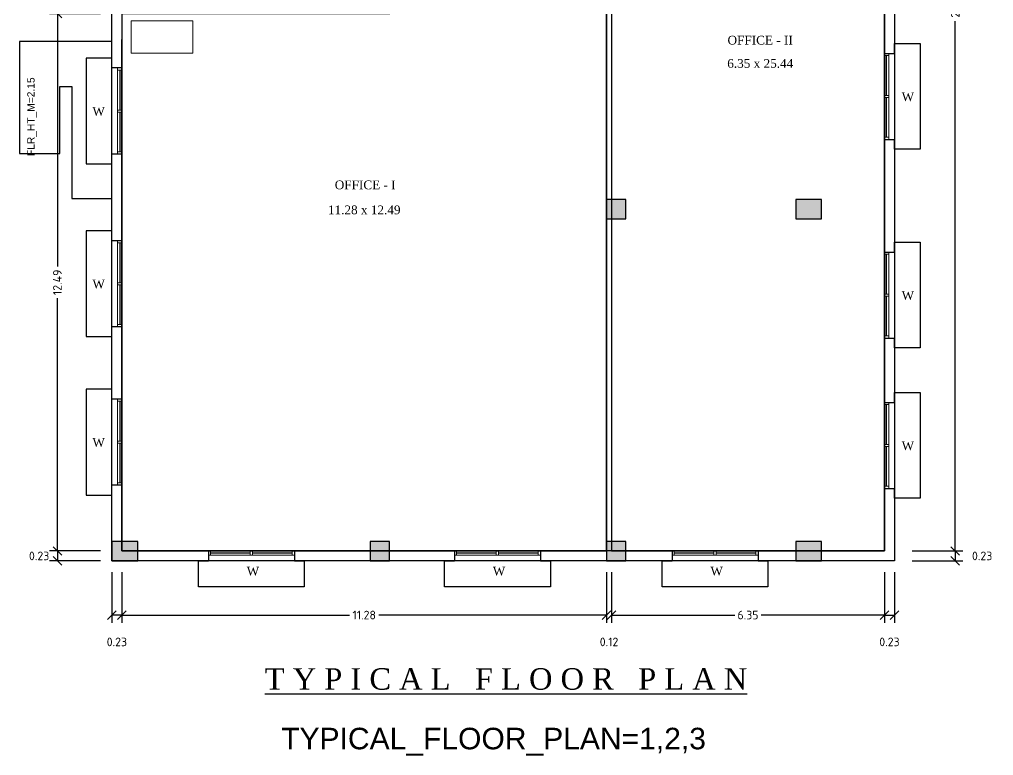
# Model space of a CAD drawing. Header units: metres. Extents: x 33037 to 87500, y -4470 to 25.
# Drawn here: x 87450.9 to 87473.55, y -4461.05 to -4443.94 of the extents above; entities that cross this region are included whole.
import ezdxf

# ---------------------------------------------------------------- set-up
doc = ezdxf.new("R2010")
doc.units = ezdxf.units.M
doc.header["$MEASUREMENT"] = 0
for name, color, linetype in [('BLK_1_FLR_1_BLT_UP_AREA', 18, 'Continuous'), ('BLK_1_FLR_1_CARPET_AREA', 18, 'Continuous'), ('BLK_1_FLR_1_FIRESTAIR_1', 1, 'Continuous'), ('BLK_1_FLR_1_REGULAR_ROOM_1', 117, 'Continuous'), ('BLK_1_FLR_1_REGULAR_ROOM_2', 117, 'Continuous'), ('BLK_1_FLR_4_ROOF_AREA', 54, 'Continuous'), ('INVA-COLUMN', 1, 'Continuous')]:
    doc.layers.add(name, color=color, linetype=linetype)
for name, color, linetype, lineweight in [('BLK_1_FLR_1_DRINKING_WATER', 7, 'Continuous', 5), ('BLK_1_LVL_1_BLDG_FOOT_PRINT', 1, 'Continuous', 5), ('INVA-HATCH', 251, 'Continuous', 5), ('INVA-WINDOW', 153, 'Continuous', 20)]:
    doc.layers.add(name, color=color, linetype=linetype, lineweight=lineweight)
doc.styles.add('ISO Proportional', font='isocpeur.ttf')
doc.styles.add('ROMANS', font='times.ttf')
doc.styles.get("Standard").update_dxf_attribs({"font": 'arial.ttf'})
doc.dimstyles.new('T-roman', dxfattribs={"dimtxt": 0.2, "dimasz": 0.2, "dimexe": 0.18, "dimexo": 0.0625, "dimgap": 0.09, "dimtad": 0, "dimtoh": 1, "dimzin": 0, "dimdsep": 46, "dimtxsty": 'ISO Proportional', "dimblk": 'OBLIQUE', "dimcen": 0.09, "dimclrd": 5, "dimclre": 2, "dimclrt": 7, "dimadec": 0, "dimazin": 0, "dimtfac": 1, "dimtofl": 0, "dimtmove": 2, "dimatfit": 3, "dimldrblk": 'OBLIQUE', "dimfxl": 0, "dimtolj": 1, "dimtzin": 0, "dimarcsym": 0})

# ---------------------------------------------------------------- blocks, each defined once
blk = doc.blocks.new('4 col')
at = {"layer": 'INVA-HATCH', "ltscale": 2}
h = blk.add_hatch(color=253, dxfattribs=at)
h.dxf.hatch_style = 1
h.paths.add_polyline_path([(-5051471, 2224207), (-5051471, 2224807), (-5051921, 2224807), (-5051921, 2224207)])
h.paths.add_polyline_path([(-5044526, 2224207), (-5044526, 2224807), (-5044976, 2224807), (-5044976, 2224207)])
h.paths.add_polyline_path([(-5044526, 2219807), (-5044526, 2220257), (-5044976, 2220257), (-5044976, 2219807)])
h.paths.add_polyline_path([(-5051471, 2219807), (-5051471, 2220257), (-5051921, 2220257), (-5051921, 2219807)])
h.paths.add_polyline_path([(-5035678, 2224207), (-5035678, 2224807), (-5036128, 2224807), (-5036128, 2224207)])
h.paths.add_polyline_path([(-5035678, 2219807), (-5035678, 2220257), (-5036128, 2220257), (-5036128, 2219807)])
h.paths.add_polyline_path([(-5027728, 2224207), (-5027728, 2224807), (-5028178, 2224807), (-5028178, 2224207)])
h.paths.add_polyline_path([(-5027728, 2219807), (-5027728, 2220257), (-5028178, 2220257), (-5028178, 2219807)])
h.paths.add_polyline_path([(-5027728, 2214311), (-5027728, 2214761), (-5028178, 2214761), (-5028178, 2214311)])
h.paths.add_polyline_path([(-5027728, 2208301), (-5027728, 2208901), (-5028178, 2208901), (-5028178, 2208301)])
h.paths.add_polyline_path([(-5051471, 2208901), (-5051471, 2208301), (-5051921, 2208301), (-5051921, 2208901)])
h.paths.add_polyline_path([(-5051471, 2214761), (-5051471, 2214311), (-5051921, 2214311), (-5051921, 2214761)])
at = {"layer": 'INVA-COLUMN'}
for points in [[(-5051471, 2224207), (-5051471, 2224807), (-5051921, 2224807), (-5051921, 2224207)], [(-5044526, 2224207), (-5044526, 2224807), (-5044976, 2224807), (-5044976, 2224207)], [(-5035678, 2224207), (-5035678, 2224807), (-5036128, 2224807), (-5036128, 2224207)], [(-5027728, 2224207), (-5027728, 2224807), (-5028178, 2224807), (-5028178, 2224207)], [(-5051471, 2219807), (-5051471, 2220257), (-5051921, 2220257), (-5051921, 2219807)], [(-5044526, 2219807), (-5044526, 2220257), (-5044976, 2220257), (-5044976, 2219807)], [(-5035678, 2219807), (-5035678, 2220257), (-5036128, 2220257), (-5036128, 2219807)], [(-5027728, 2219807), (-5027728, 2220257), (-5028178, 2220257), (-5028178, 2219807)], [(-5051471, 2214761), (-5051471, 2214311), (-5051921, 2214311), (-5051921, 2214761)], [(-5027728, 2214311), (-5027728, 2214761), (-5028178, 2214761), (-5028178, 2214311)], [(-5051471, 2208901), (-5051471, 2208301), (-5051921, 2208301), (-5051921, 2208901)], [(-5027728, 2208301), (-5027728, 2208901), (-5028178, 2208901), (-5028178, 2208301)]]:
    blk.add_lwpolyline(points, close=True, dxfattribs=at)
blk = doc.blocks.new('WWP')
at = {"layer": 'INVA-WINDOW', "linetype": 'ByBlock', "ltscale": 45}
for p, q in [((-859, -1859), (-859, 141)), ((-819, -836), (-819, 91)), ((-809, -836), (-809, 91)), ((-759, -1859), (-759, 141)), ((-629, -1859), (-629, 141)), ((-819, -836), (-819, -666)), ((-809, -836), (-809, -666)), ((-819, -1809), (-819, -886)), ((-819, -1039), (-819, -886)), ((-809, -1809), (-809, -886)), ((-809, -1039), (-809, -886))]:
    blk.add_line(p, q, dxfattribs=at)
at = {"layer": 'INVA-WINDOW'}
for points in [[(-859, 141), (-759, 141), (-759, 91), (-859, 91)], [(-859, -836), (-759, -836), (-759, -886), (-859, -886)], [(-859, -1809), (-759, -1809), (-759, -1859), (-859, -1859)]]:
    blk.add_lwpolyline(points, dxfattribs=at)
blk = doc.blocks.new('_Oblique')
at = {"color": 0, "linetype": 'ByBlock', "lineweight": -2}
blk.add_line((-0.5, -0.5), (0.5, 0.5), dxfattribs=at)
blk = doc.blocks.new('*D299')
at = {"color": 2, "lineweight": -2}
for p, q in [((87471.019, -4456.789), (87471.019, -4457.969)), ((87471.249, -4456.789), (87471.249, -4457.969))]:
    blk.add_line(p, q, dxfattribs=at)
at = {"color": 5, "lineweight": -2}
blk.add_line((87471.019, -4457.789), (87471.249, -4457.789), dxfattribs=at)
at = {"layer": 'DEFPOINTS', "color": 0}
for p in [(87471.019, -4456.3), (87471.249, -4456.3), (87471.249, -4457.789)]:
    blk.add_point(p, dxfattribs=at)
at = {"color": 5, "lineweight": -2, "xscale": 0.2, "yscale": 0.2, "zscale": 0.2, "rotation": 180}
blk.add_blockref('_Oblique', (87471.019, -4457.789), dxfattribs=at)
at = {"color": 5, "lineweight": -2, "xscale": 0.2, "yscale": 0.2, "zscale": 0.2}
blk.add_blockref('_Oblique', (87471.249, -4457.789), dxfattribs=at)
at = {"color": 7, "insert": (87471.134, -4458.414), "char_height": 0.2, "attachment_point": 5, "style": 'ISO Proportional'}
blk.add_mtext('\\A1;0.23', dxfattribs=at)
blk = doc.blocks.new('*D300')
at = {"color": 2, "lineweight": -2}
for p, q in [((87471.665, -4430.86), (87472.845, -4430.86)), ((87471.665, -4456.3), (87472.845, -4456.3))]:
    blk.add_line(p, q, dxfattribs=at)
at = {"color": 5, "lineweight": -2}
for p, q in [((87472.665, -4430.86), (87472.665, -4443.18)), ((87472.665, -4456.3), (87472.665, -4443.98))]:
    blk.add_line(p, q, dxfattribs=at)
at = {"layer": 'DEFPOINTS', "color": 0}
for p in [(87471.019, -4430.86), (87471.019, -4456.3), (87472.665, -4456.3)]:
    blk.add_point(p, dxfattribs=at)
at = {"color": 5, "lineweight": -2, "xscale": 0.2, "yscale": 0.2, "zscale": 0.2}
for p, rotation in [((87472.665, -4430.86), 90), ((87472.665, -4456.3), 270)]:
    blk.add_blockref('_Oblique', p, dxfattribs=dict(at, rotation=rotation))
at = {"color": 7, "insert": (87472.665, -4443.58), "char_height": 0.2, "attachment_point": 5, "rotation": 90, "style": 'ISO Proportional'}
blk.add_mtext('\\A1;25.44', dxfattribs=at)
blk = doc.blocks.new('*D301')
at = {"color": 2, "lineweight": -2}
for p, q in [((87471.665, -4456.3), (87472.845, -4456.3)), ((87471.665, -4456.53), (87472.845, -4456.53))]:
    blk.add_line(p, q, dxfattribs=at)
at = {"color": 5, "lineweight": -2}
blk.add_line((87472.665, -4456.3), (87472.665, -4456.53), dxfattribs=at)
at = {"layer": 'DEFPOINTS', "color": 0}
for p in [(87471.019, -4456.3), (87471.249, -4456.53), (87472.665, -4456.53)]:
    blk.add_point(p, dxfattribs=at)
at = {"color": 5, "lineweight": -2, "xscale": 0.2, "yscale": 0.2, "zscale": 0.2}
for p, rotation in [((87472.665, -4456.3), 90), ((87472.665, -4456.53), 270)]:
    blk.add_blockref('_Oblique', p, dxfattribs=dict(at, rotation=rotation))
at = {"color": 7, "insert": (87473.29, -4456.415), "char_height": 0.2, "attachment_point": 5, "style": 'ISO Proportional'}
blk.add_mtext('\\A1;0.23', dxfattribs=at)
blk = doc.blocks.new('*D302')
at = {"color": 2, "lineweight": -2}
for p, q in [((87464.67, -4456.789), (87464.67, -4457.969)), ((87471.019, -4456.789), (87471.019, -4457.969))]:
    blk.add_line(p, q, dxfattribs=at)
at = {"color": 5, "lineweight": -2}
for p, q in [((87464.67, -4457.789), (87467.534, -4457.789)), ((87471.019, -4457.789), (87468.154, -4457.789))]:
    blk.add_line(p, q, dxfattribs=at)
at = {"layer": 'DEFPOINTS', "color": 0}
for p in [(87464.67, -4456.08), (87471.019, -4456.3), (87464.67, -4457.789)]:
    blk.add_point(p, dxfattribs=at)
at = {"color": 5, "lineweight": -2, "xscale": 0.2, "yscale": 0.2, "zscale": 0.2, "rotation": 180}
blk.add_blockref('_Oblique', (87464.67, -4457.789), dxfattribs=at)
at = {"color": 5, "lineweight": -2, "xscale": 0.2, "yscale": 0.2, "zscale": 0.2}
blk.add_blockref('_Oblique', (87471.019, -4457.789), dxfattribs=at)
at = {"color": 7, "insert": (87467.844, -4457.789), "char_height": 0.2, "attachment_point": 5, "style": 'ISO Proportional'}
blk.add_mtext('\\A1;6.35', dxfattribs=at)
blk = doc.blocks.new('*D303')
at = {"color": 2, "lineweight": -2}
for p, q in [((87464.555, -4456.789), (87464.555, -4457.969)), ((87464.67, -4456.789), (87464.67, -4457.969))]:
    blk.add_line(p, q, dxfattribs=at)
at = {"color": 5, "lineweight": -2}
for p, q in [((87464.555, -4457.789), (87464.355, -4457.789)), ((87464.67, -4457.789), (87464.87, -4457.789))]:
    blk.add_line(p, q, dxfattribs=at)
at = {"layer": 'DEFPOINTS', "color": 0}
for p in [(87464.555, -4456.08), (87464.67, -4456.08), (87464.555, -4457.789)]:
    blk.add_point(p, dxfattribs=at)
at = {"color": 5, "lineweight": -2, "xscale": 0.2, "yscale": 0.2, "zscale": 0.2}
blk.add_blockref('_Oblique', (87464.555, -4457.789), dxfattribs=at)
at = {"color": 5, "lineweight": -2, "xscale": 0.2, "yscale": 0.2, "zscale": 0.2, "rotation": 180}
blk.add_blockref('_Oblique', (87464.67, -4457.789), dxfattribs=at)
at = {"color": 7, "insert": (87464.612, -4458.414), "char_height": 0.2, "attachment_point": 5, "style": 'ISO Proportional'}
blk.add_mtext('\\A1;0.12', dxfattribs=at)
blk = doc.blocks.new('*D304')
at = {"color": 2, "lineweight": -2}
for p, q in [((87453.279, -4456.789), (87453.279, -4457.969)), ((87464.555, -4456.789), (87464.555, -4457.969))]:
    blk.add_line(p, q, dxfattribs=at)
at = {"color": 5, "lineweight": -2}
for p, q in [((87453.279, -4457.789), (87458.577, -4457.789)), ((87464.555, -4457.789), (87459.257, -4457.789))]:
    blk.add_line(p, q, dxfattribs=at)
at = {"layer": 'DEFPOINTS', "color": 0}
for p in [(87464.555, -4456.08), (87453.279, -4456.3), (87453.279, -4457.789)]:
    blk.add_point(p, dxfattribs=at)
at = {"color": 5, "lineweight": -2, "xscale": 0.2, "yscale": 0.2, "zscale": 0.2, "rotation": 180}
blk.add_blockref('_Oblique', (87453.279, -4457.789), dxfattribs=at)
at = {"color": 5, "lineweight": -2, "xscale": 0.2, "yscale": 0.2, "zscale": 0.2}
blk.add_blockref('_Oblique', (87464.555, -4457.789), dxfattribs=at)
at = {"color": 7, "insert": (87458.917, -4457.789), "char_height": 0.2, "attachment_point": 5, "style": 'ISO Proportional'}
blk.add_mtext('\\A1;11.28', dxfattribs=at)
blk = doc.blocks.new('*D305')
at = {"color": 2, "lineweight": -2}
for p, q in [((87453.049, -4456.789), (87453.049, -4457.969)), ((87453.279, -4456.789), (87453.279, -4457.969))]:
    blk.add_line(p, q, dxfattribs=at)
at = {"color": 5, "lineweight": -2}
blk.add_line((87453.279, -4457.789), (87453.049, -4457.789), dxfattribs=at)
at = {"layer": 'DEFPOINTS', "color": 0}
for p in [(87453.279, -4456.3), (87453.049, -4456.53), (87453.049, -4457.789)]:
    blk.add_point(p, dxfattribs=at)
at = {"color": 5, "lineweight": -2, "xscale": 0.2, "yscale": 0.2, "zscale": 0.2, "rotation": 180}
blk.add_blockref('_Oblique', (87453.049, -4457.789), dxfattribs=at)
at = {"color": 5, "lineweight": -2, "xscale": 0.2, "yscale": 0.2, "zscale": 0.2}
blk.add_blockref('_Oblique', (87453.279, -4457.789), dxfattribs=at)
at = {"color": 7, "insert": (87453.164, -4458.414), "char_height": 0.2, "attachment_point": 5, "style": 'ISO Proportional'}
blk.add_mtext('\\A1;0.23', dxfattribs=at)
blk = doc.blocks.new('*D326')
at = {"color": 2, "lineweight": -2}
for p, q in [((87452.78, -4443.81), (87451.6, -4443.81)), ((87452.78, -4456.3), (87451.6, -4456.3))]:
    blk.add_line(p, q, dxfattribs=at)
at = {"color": 5, "lineweight": -2}
for p, q in [((87451.78, -4443.81), (87451.78, -4449.685)), ((87451.78, -4456.3), (87451.78, -4450.425))]:
    blk.add_line(p, q, dxfattribs=at)
at = {"layer": 'DEFPOINTS', "color": 0}
for p in [(87453.279, -4443.81), (87451.78, -4456.3), (87453.279, -4456.3)]:
    blk.add_point(p, dxfattribs=at)
at = {"color": 5, "lineweight": -2, "xscale": 0.2, "yscale": 0.2, "zscale": 0.2}
for p, rotation in [((87451.78, -4443.81), 90), ((87451.78, -4456.3), 270)]:
    blk.add_blockref('_Oblique', p, dxfattribs=dict(at, rotation=rotation))
at = {"color": 7, "insert": (87451.78, -4450.055), "char_height": 0.2, "attachment_point": 5, "rotation": 90, "style": 'ISO Proportional'}
blk.add_mtext('\\A1;12.49', dxfattribs=at)
blk = doc.blocks.new('*D327')
at = {"color": 2, "lineweight": -2}
for p, q in [((87452.78, -4456.3), (87451.6, -4456.3)), ((87452.78, -4456.53), (87451.6, -4456.53))]:
    blk.add_line(p, q, dxfattribs=at)
at = {"color": 5, "lineweight": -2}
blk.add_line((87451.78, -4456.3), (87451.78, -4456.53), dxfattribs=at)
at = {"layer": 'DEFPOINTS', "color": 0}
for p in [(87453.279, -4456.3), (87451.78, -4456.53), (87453.049, -4456.53)]:
    blk.add_point(p, dxfattribs=at)
at = {"color": 5, "lineweight": -2, "xscale": 0.2, "yscale": 0.2, "zscale": 0.2}
for p, rotation in [((87451.78, -4456.3), 90), ((87451.78, -4456.53), 270)]:
    blk.add_blockref('_Oblique', p, dxfattribs=dict(at, rotation=rotation))
at = {"color": 7, "insert": (87451.355, -4456.415), "char_height": 0.2, "attachment_point": 5, "style": 'ISO Proportional'}
blk.add_mtext('\\A1;0.23', dxfattribs=at)

msp = doc.modelspace()

# ---------------------------------------------------------------- linework, layer by layer
at = {"color": 0}
for p, q in [((87471.24897, -4430.6303), (87471.24897, -4456.53026)), ((87471.01897, -4430.8603), (87471.01897, -4456.30026)), ((87464.66966, -4432.2453), (87464.66966, -4456.30026)), ((87464.55466, -4432.4753), (87464.55466, -4456.30026)), ((87453.04902, -4444.41007), (87453.04902, -4443.81007)), ((87453.27902, -4443.81007), (87453.27902, -4444.41007)), ((87453.04902, -4456.30026), (87453.04902, -4444.41007)), ((87453.27902, -4456.30026), (87453.27902, -4444.41007)), ((87471.01897, -4444.73298), (87471.24899, -4444.73298)), ((87453.27904, -4445.07196), (87453.04902, -4445.07196)), ((87471.01899, -4446.73298), (87471.24899, -4446.73298)), ((87453.27902, -4447.07196), (87453.04902, -4447.07196)), ((87453.27904, -4449.08648), (87453.04902, -4449.08648)), ((87471.01897, -4449.35033), (87471.24899, -4449.35033)), ((87453.27902, -4451.08648), (87453.04902, -4451.08648)), ((87471.01899, -4451.35033), (87471.24899, -4451.35033)), ((87453.27904, -4452.76877), (87453.04902, -4452.76877)), ((87471.01897, -4452.84554), (87471.24899, -4452.84554)), ((87453.27902, -4454.76877), (87453.04902, -4454.76877)), ((87471.01899, -4454.84554), (87471.24899, -4454.84554)), ((87471.01897, -4456.30026), (87453.27902, -4456.30026)), ((87455.29216, -4456.30028), (87455.29216, -4456.53028)), ((87457.29216, -4456.30026), (87457.29216, -4456.53028)), ((87461.01684, -4456.30028), (87461.01684, -4456.53028)), ((87463.01684, -4456.30026), (87463.01684, -4456.53028)), ((87466.07877, -4456.30028), (87466.07877, -4456.53028)), ((87468.07877, -4456.30026), (87468.07877, -4456.53028)), ((87471.24897, -4456.53026), (87453.04902, -4456.53026))]:
    msp.add_line(p, q, dxfattribs=at)
for points in [[(87471.24901, -4444.73298), (87471.249, -4444.50298), (87471.849, -4444.50298), (87471.849, -4446.96298), (87471.849, -4446.96298), (87471.24899, -4446.96298), (87471.24899, -4446.73298)], [(87453.04901, -4445.07196), (87453.04902, -4444.84196), (87452.44902, -4444.84196), (87452.44902, -4447.30197), (87452.44902, -4447.30197), (87453.04902, -4447.30197), (87453.04902, -4447.07196)], [(87453.04901, -4449.08648), (87453.04902, -4448.85648), (87452.44902, -4448.85648), (87452.44902, -4451.31648), (87452.44902, -4451.31648), (87453.04902, -4451.31648), (87453.04902, -4451.08648)], [(87471.24901, -4449.35033), (87471.249, -4449.12033), (87471.849, -4449.12033), (87471.849, -4451.58034), (87471.849, -4451.58034), (87471.24899, -4451.58034), (87471.24899, -4451.35033)], [(87453.04901, -4452.76877), (87453.04902, -4452.53877), (87452.44902, -4452.53877), (87452.44902, -4454.99878), (87452.44902, -4454.99878), (87453.04902, -4454.99878), (87453.04902, -4454.76877)], [(87471.24901, -4452.84554), (87471.249, -4452.61554), (87471.849, -4452.61554), (87471.849, -4455.07555), (87471.849, -4455.07555), (87471.24899, -4455.07555), (87471.24899, -4454.84554)], [(87457.29216, -4456.5303), (87457.52216, -4456.53029), (87457.52216, -4457.13029), (87455.06216, -4457.13029), (87455.06216, -4457.13029), (87455.06216, -4456.53028), (87455.29216, -4456.53028)], [(87463.01684, -4456.5303), (87463.24684, -4456.53029), (87463.24684, -4457.13029), (87460.78684, -4457.13029), (87460.78684, -4457.13029), (87460.78684, -4456.53028), (87461.01684, -4456.53028)], [(87468.07877, -4456.5303), (87468.30877, -4456.53029), (87468.30877, -4457.13029), (87465.84876, -4457.13029), (87465.84876, -4457.13029), (87465.84876, -4456.53028), (87466.07877, -4456.53028)]]:
    msp.add_lwpolyline(points, dxfattribs=at)
at = {"layer": 'BLK_1_FLR_1_BLT_UP_AREA', "color": 18}
msp.add_lwpolyline([(87471.24897, -4456.53026), (87453.04902, -4456.53026), (87453.04902, -4430.6303), (87471.24897, -4430.6303)], close=True, dxfattribs=at)
at = {"layer": 'BLK_1_FLR_1_CARPET_AREA', "color": 18}
for points in [[(87464.66966, -4456.30026), (87471.01897, -4456.30026), (87471.01897, -4430.8603), (87464.66966, -4430.8603)], [(87464.55466, -4456.30526), (87464.55466, -4432.9753), (87459.51386, -4432.9753), (87459.51386, -4443.81007), (87453.27902, -4443.81007), (87453.27902, -4456.30026)]]:
    msp.add_lwpolyline(points, close=True, dxfattribs=at)
at = {"layer": 'BLK_1_FLR_1_DRINKING_WATER'}
msp.add_lwpolyline([(87453.49412, -4443.9798), (87453.49412, -4444.72557), (87454.93347, -4444.72557), (87454.93347, -4443.9798)], close=True, dxfattribs=at)
at = {"layer": 'BLK_1_FLR_1_FIRESTAIR_1', "linetype": 'Continuous'}
msp.add_lwpolyline([(87450.89852, -4447.06301), (87451.83352, -4447.06301), (87451.83352, -4445.49901), (87452.11497, -4445.49901), (87452.11497, -4448.10568), (87453.04902, -4448.10626), (87453.04902, -4444.45671), (87450.89852, -4444.45671)], close=True, dxfattribs=at)
at = {"layer": 'BLK_1_FLR_1_REGULAR_ROOM_1', "color": 2}
msp.add_lwpolyline([(87464.55466, -4456.30526), (87464.55466, -4432.9753), (87459.51386, -4432.9753), (87459.51386, -4443.81007), (87453.27902, -4443.81007), (87453.27902, -4456.30026)], close=True, dxfattribs=at)
at = {"layer": 'BLK_1_FLR_1_REGULAR_ROOM_2', "color": 2}
msp.add_lwpolyline([(87464.66966, -4456.30026), (87471.01897, -4456.30026), (87471.01897, -4430.8603), (87464.66966, -4430.8603)], close=True, dxfattribs=at)
at = {"layer": 'BLK_1_FLR_4_ROOF_AREA'}
msp.add_lwpolyline([(87471.24897, -4456.53026), (87453.04902, -4456.53026), (87453.04902, -4430.6303), (87471.24897, -4430.6303)], close=True, dxfattribs=at)
at = {"layer": 'BLK_1_LVL_1_BLDG_FOOT_PRINT'}
msp.add_lwpolyline([(87471.24897, -4456.53026), (87453.04902, -4456.53026), (87453.04902, -4430.6303), (87471.24897, -4430.6303)], close=True, dxfattribs=at)

# ---------------------------------------------------------------- block references
at = {"color": 0, "yscale": 0.001, "zscale": 0.001}
for name, p, xscale, rotation in [('4 col', (85244.74803, -9484.25838), 0.001, 270), ('WWP', (87471.87801, -4444.87403), 0.001, 359.9995343740057), ('WWP', (87452.42, -4445.21301), -0.001, 0.0004656259942414999), ('WWP', (87452.42, -4449.22753), -0.001, 0.0004656259942414999), ('WWP', (87471.87801, -4449.49138), 0.001, 359.9995343740057), ('WWP', (87452.42, -4452.90983), -0.001, 0.0004656259942414999), ('WWP', (87471.87801, -4452.9866), 0.001, 359.9995343740057), ('WWP', (87457.15111, -4457.1593), 0.001, 269.9995343740057), ('WWP', (87462.87579, -4457.1593), 0.001, 269.9995343740057), ('WWP', (87467.93772, -4457.1593), 0.001, 269.9995343740057)]:
    msp.add_blockref(name, p, dxfattribs=dict(at, xscale=xscale, rotation=rotation))

# ---------------------------------------------------------------- texts
at = {"color": 0, "style": 'ROMANS'}
for s, height, p in [('OFFICE - II', 0.2032, (87467.36835, -4444.52703)), ('6.35 x 25.44', 0.2032, (87467.36173, -4445.06792)), ('W', 0.2032, (87471.41827, -4445.84125)), ('W', 0.2032, (87452.59494, -4446.18024)), ('OFFICE - I', 0.2032, (87458.23234, -4447.89139)), ('11.28 x 12.49', 0.2032, (87458.07379, -4448.472)), ('W', 0.2032, (87452.59494, -4450.19475)), ('W', 0.2032, (87471.41827, -4450.45861)), ('W', 0.2032, (87452.59494, -4453.87705)), ('W', 0.2032, (87471.41827, -4453.95382)), ('W', 0.2032, (87456.18388, -4456.87025)), ('W', 0.2032, (87461.90856, -4456.87025)), ('W', 0.2032, (87466.97049, -4456.87025)), ('%%UT Y P I C A L   F L O O R   P L A N', 0.5, (87456.6039, -4459.52421))]:
    msp.add_text(s, height=height, dxfattribs=at).set_placement(p)
at = {"layer": 'BLK_1_FLR_1_BLT_UP_AREA', "color": 25, "insert": (87456.98616, -4460.41006), "char_height": 0.5, "attachment_point": 1}
msp.add_mtext_dynamic_manual_height_columns('TYPICAL_FLOOR_PLAN=1,2,3', width=10.5970681, gutter_width=0.9, heights=[0], dxfattribs=at)
at = {"layer": 'BLK_1_FLR_1_FIRESTAIR_1', "linetype": 'Continuous', "insert": (87451.07913, -4446.20489), "char_height": 0.17, "width": 2.1709, "attachment_point": 2, "rotation": 90}
msp.add_mtext('FLR_HT_M=2.15', dxfattribs=at)

# ---------------------------------------------------------------- dimensions: what is measured, and where the dimension line sits
at = {"color": 0}
for base, p1, p2, angle, picture, middle in [((87472.66484, -4456.30026), (87471.01897, -4430.8603), (87471.01897, -4456.30026), 270, '*D300', (87472.66484, -4443.58028)), ((87451.78032, -4456.30026), (87453.27902, -4443.81007), (87453.27902, -4456.30026), 270, '*D326', (87451.78032, -4450.05516)), ((87451.78032, -4456.53026), (87453.27902, -4456.30026), (87453.04902, -4456.53026), 270, '*D327', (87451.35532, -4456.41526)), ((87453.27902, -4457.78858), (87464.55466, -4456.08026), (87453.27902, -4456.30026), 180, '*D304', (87458.91684, -4457.78858)), ((87464.5546615254, -4457.788584365), (87464.6696615254, -4456.0802633771), (87464.5546615254, -4456.0802633771), 180, '*D303', (87464.6121615254, -4458.413584365)), ((87464.66966, -4457.78858), (87471.01897, -4456.30026), (87464.66966, -4456.08026), 180, '*D302', (87467.84432, -4457.78858)), ((87472.66484, -4456.53026), (87471.01897, -4456.30026), (87471.24897, -4456.53026), 270, '*D301', (87473.28984, -4456.41526)), ((87453.04902, -4457.78858), (87453.27902, -4456.30026), (87453.04902, -4456.53026), 180, '*D305', (87453.16402, -4458.41358))]:
    dim = msp.add_linear_dim(base=base, p1=p1, p2=p2, angle=angle, dimstyle='T-roman', dxfattribs=at)
    dim.commit()
    dim.dimension.update_dxf_attribs({"geometry": picture, "text_midpoint": middle})
dim = msp.add_aligned_dim(p1=(87471.01897, -4456.30026), p2=(87471.24897, -4456.30026), distance=-1.48832, dimstyle='T-roman', dxfattribs=at)
dim.commit()
dim.dimension.update_dxf_attribs({"geometry": '*D299', "text_midpoint": (87471.13397, -4458.41358)})

doc.saveas('drawing.dxf')
